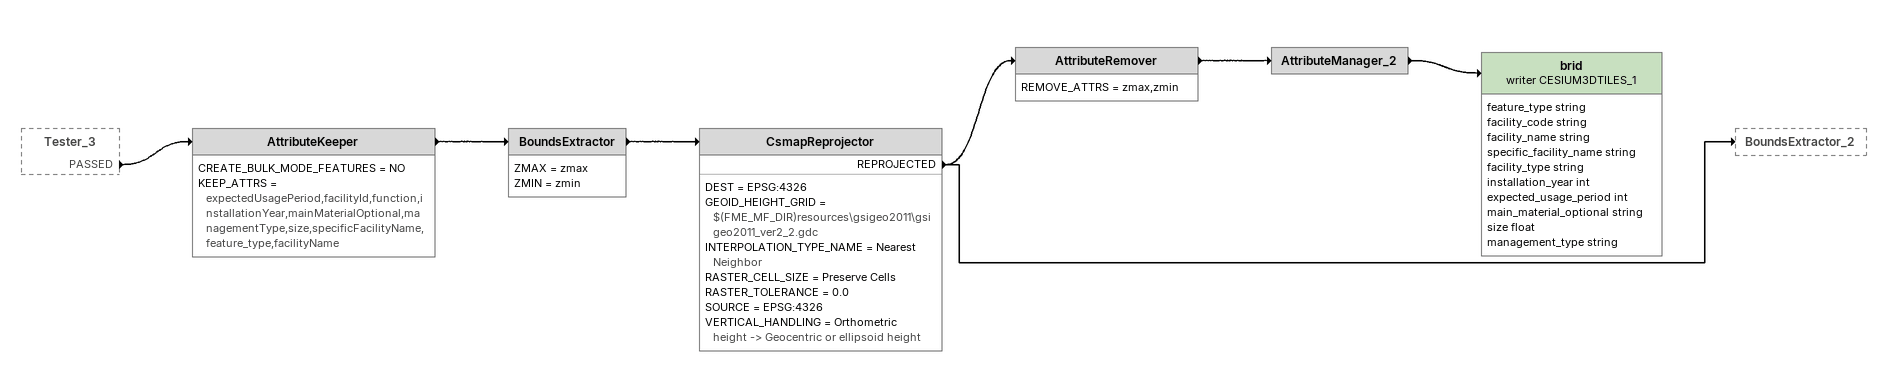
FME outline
Tester_3 [outside]
    PASSED -> AttributeKeeper
AttributeKeeper
    CREATE_BULK_MODE_FEATURES = NO
    KEEP_ATTRS = expectedUsagePeriod,facilityId,function,installationYear,mainMaterialOptional,managementType,size,specificFacilityName,feature_type,facilityName
    -> BoundsExtractor
BoundsExtractor
    ZMAX = zmax
    ZMIN = zmin
    -> CsmapReprojector
CsmapReprojector
    DEST = EPSG:4326
    GEOID_HEIGHT_GRID = $(FME_MF_DIR)resources\gsigeo2011\gsigeo2011_ver2_2.gdc
    INTERPOLATION_TYPE_NAME = Nearest Neighbor
    RASTER_CELL_SIZE = Preserve Cells
    RASTER_TOLERANCE = 0.0
    SOURCE = EPSG:4326
    VERTICAL_HANDLING = Orthometric height -> Geocentric or ellipsoid height
    REPROJECTED -> AttributeRemover
    REPROJECTED -> BoundsExtractor_2
AttributeRemover
    REMOVE_ATTRS = zmax,zmin
    -> AttributeManager_2
AttributeManager_2
    -> brid (writer CESIUM3DTILES_1)
brid (writer CESIUM3DTILES_1)
    attributes: feature_type string, facility_code string, facility_name string, specific_facility_name string, facility_type string, installation_year int, expected_usage_period int, main_material_optional string, size float, management_type string
